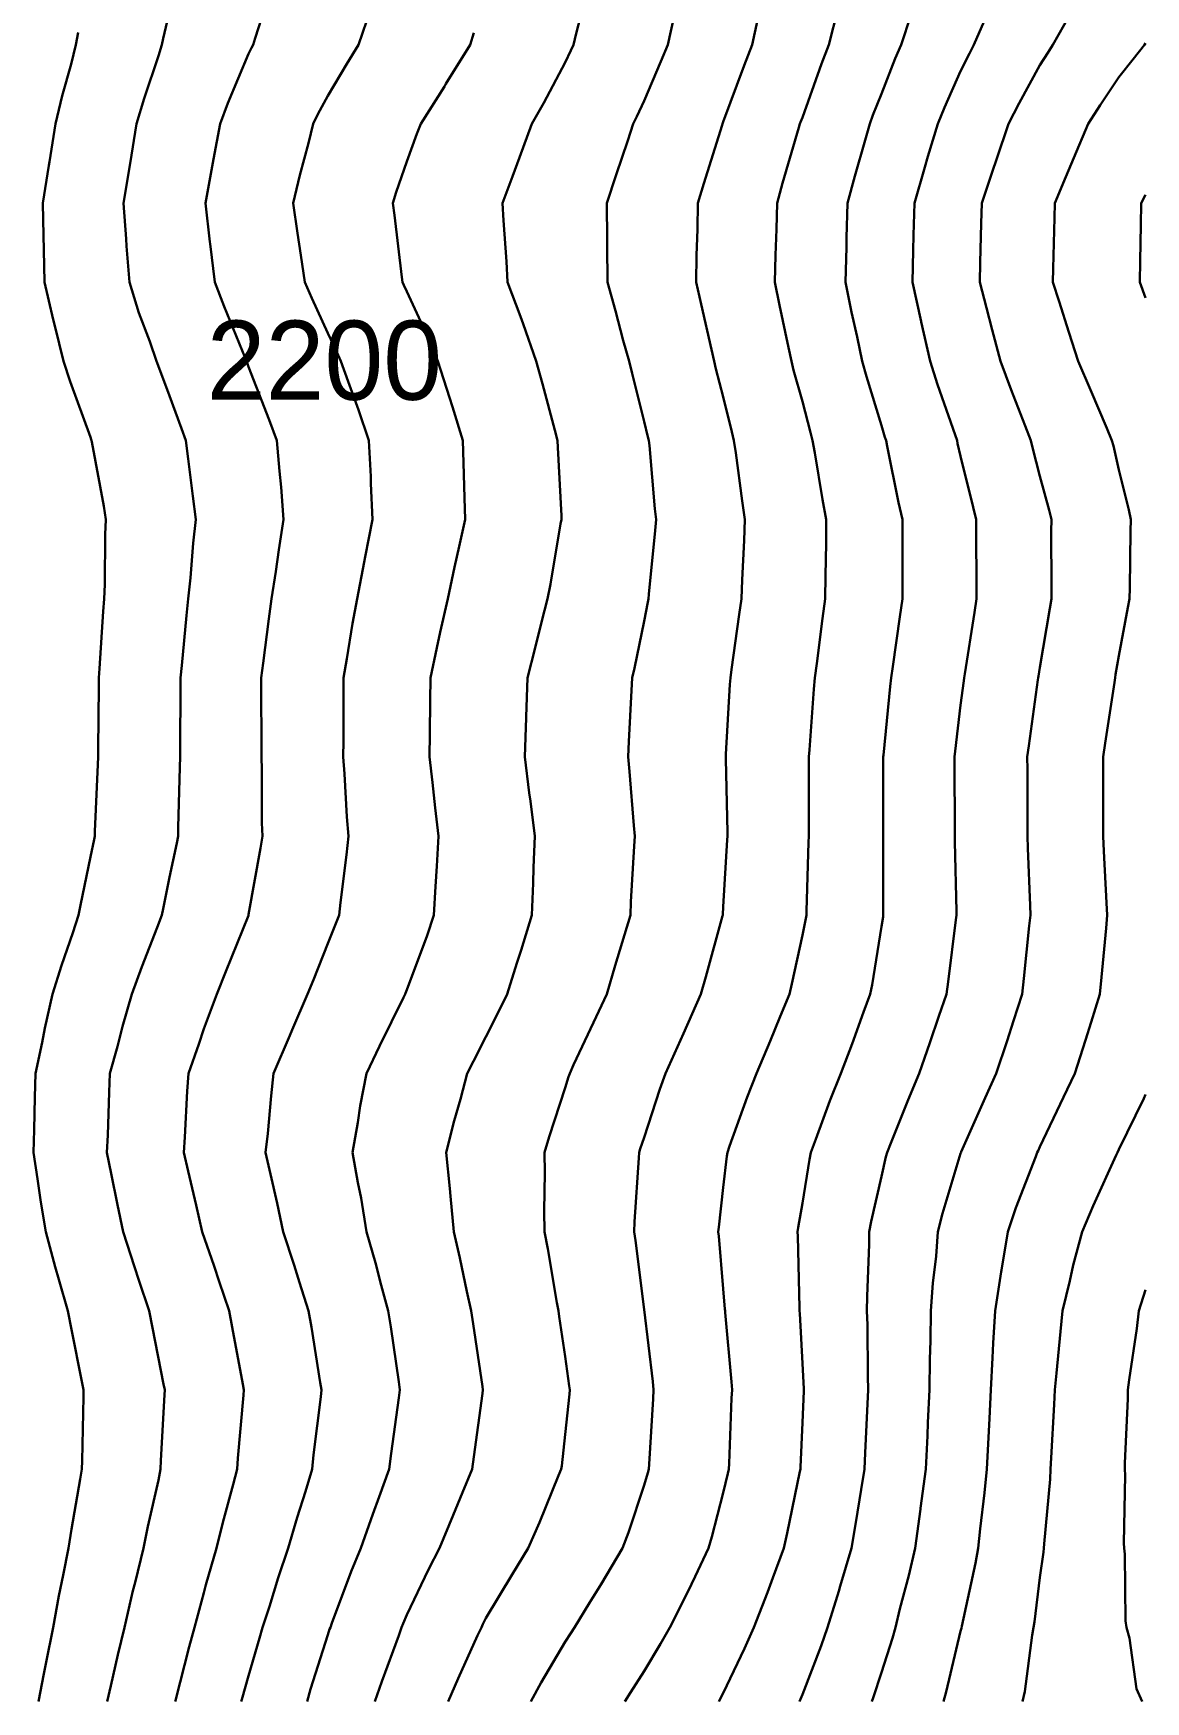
# Model space of a CAD drawing. Header units: inches. Extents: x 29277 to 43569, y 11651 to 22756.
# Drawn here: x 42163 to 43569, y 11656 to 13764 of the extents above; entities that cross this region are included whole.
import ezdxf

# ---------------------------------------------------------------- set-up
doc = ezdxf.new("R2010")
doc.units = ezdxf.units.IN
doc.header["$MEASUREMENT"] = 0
doc.layers.add('test_100m', color=124, linetype='Continuous', lineweight=30, true_color=0x00b06f)
doc.layers.add('test_20m', color=244, linetype='Continuous', lineweight=30, true_color=0xa80019)

msp = doc.modelspace()

# ---------------------------------------------------------------- linework, layer by layer
at = {"layer": 'test_100m'}
for points, elevation in [([(42589.7, 13795.4), (42574.1, 13749.9), (42559.3, 13725.9), (42535.2, 13685.2), (42522.9, 13662.2), (42516.9, 13649.9), (42510.7, 13625.4), (42499.9, 13585.3), (42491.4, 13549.9), (42497.1, 13511.8), (42501.2, 13483.9), (42506.3, 13449.9), (42515.2, 13429.8), (42535.2, 13385.4), (42546.6, 13361.3), (42551.7, 13349.9), (42560.9, 13324.3), (42574, 13288.7), (42587.2, 13249.9), (42589.5, 13204.2), (42589.8, 13195.4), (42591.9, 13149.9), (42582.5, 13102.6), (42581.3, 13096), (42572.4, 13049.9), (42566.7, 13018.4), (42559.4, 12974.1), (42555.2, 12949.9), (42555.1, 12930.1), (42555, 12869.7), (42554.9, 12849.9), (42556.6, 12828.6), (42559.5, 12774.2), (42561.5, 12749.9), (42559.1, 12726), (42551.2, 12665.9), (42549.5, 12649.9), (42545.6, 12639.6), (42535.2, 12614.3), (42517.2, 12568), (42509.8, 12549.9), (42490.2, 12504.9), (42487.1, 12498), (42466.8, 12449.9), (42463.5, 12421.6), (42459.3, 12374), (42456.6, 12349.9), (42462.7, 12322.5), (42471.3, 12286), (42479, 12249.9), (42492.9, 12207.6), (42499.7, 12185.5), (42511, 12149.9), (42514.5, 12129.2), (42525.6, 12059.5), (42527.3, 12049.9), (42526.3, 12041), (42517.3, 11967.9), (42515.5, 11949.9), (42506.9, 11921.6), (42496.4, 11888.8), (42485.2, 11849.9), (42472.6, 11812.6), (42461.4, 11776.1), (42452.9, 11749.9), (42448.8, 11736.4), (42435.2, 11688.8), (42426.5, 11658.6), (42425.8, 11656)], 2200), ([(43179.9, 13794.6), (43168.5, 13749.9), (43159.2, 13725.9), (43135.2, 13658.2), (43132.9, 13652.2), (43132.1, 13649.9), (43130.8, 13645.5), (43110.2, 13575), (43103.1, 13549.9), (43102.3, 13516.9), (43101.3, 13483.9), (43100.4, 13449.9), (43106.3, 13421), (43117.7, 13367.5), (43121.3, 13349.9), (43124.1, 13338.8), (43135.2, 13299), (43145.2, 13259.9), (43148.1, 13249.9), (43151, 13234.1), (43160.6, 13175.3), (43165.4, 13149.9), (43165.1, 13120.1), (43164.2, 13078.9), (43163.8, 13049.9), (43160.4, 13024.8), (43153.4, 12968.1), (43150.9, 12949.9), (43149.6, 12935.5), (43144, 12858.7), (43143.2, 12849.9), (43143.2, 12841.9), (43143.1, 12757.8), (43143.1, 12749.9), (43143, 12742.1), (43140.2, 12654.9), (43140.2, 12649.9), (43139.4, 12645.7), (43135.2, 12624.6), (43121.9, 12563.2), (43118.7, 12549.9), (43107, 12521.7), (43094.3, 12490.9), (43077, 12449.9), (43065.3, 12419.9), (43043.2, 12357.9), (43040.3, 12349.9), (43039.6, 12345.5), (43035.2, 12305.7), (43029.4, 12255.7), (43028.9, 12249.9), (43029.5, 12244.2), (43035.2, 12177.8), (43037.3, 12152), (43037.4, 12149.9), (43037.6, 12147.6), (43045.5, 12060.2), (43046.2, 12049.9), (43045.7, 12039.4), (43042.4, 11957.1), (43042.1, 11949.9), (43040.9, 11944.3), (43035.2, 11919.9), (43020.8, 11864.4), (43016.6, 11849.9), (42999.5, 11814.2), (42990.5, 11794.7), (42967.7, 11749.9), (42956, 11729.2), (42935.2, 11694.5), (42917.8, 11667.4), (42910.6, 11656)], 2300), ([(43569, 13560.5), (43563.4, 13549.9), (43563.1, 13522.1), (43562.1, 13476.8), (43561.7, 13449.9), (43569, 13430)], 2400), ([(43569, 12423.1), (43566.8, 12418.4), (43535.2, 12353.8), (43533.4, 12349.9), (43531.9, 12346.6), (43502.6, 12282.6), (43488.6, 12249.9), (43477.6, 12207.5), (43473.3, 12188), (43464, 12149.9), (43461.3, 12123.9), (43456.5, 12071.2), (43454.3, 12049.9), (43453.5, 12031.7), (43449.5, 11964.2), (43448.8, 11949.9), (43448.2, 11937), (43440.7, 11855.4), (43440.4, 11849.9), (43440.1, 11845), (43435.2, 11812.7), (43428.4, 11756.7), (43427.2, 11749.9), (43425.4, 11740.1), (43416.3, 11668.9), (43413.5, 11656)], 2400)]:
    msp.add_lwpolyline(points, dxfattribs=dict(at, elevation=elevation))
at = {"layer": 'test_20m'}
for points, elevation in [([(42463.6, 13821.6), (42443.5, 13758.2), (42440.9, 13749.9), (42438.9, 13746.2), (42435.2, 13738.5), (42409, 13676.1), (42399.2, 13649.9), (42390.8, 13605.5), (42389, 13596.2), (42380.5, 13549.9), (42386.3, 13501), (42386.6, 13498.5), (42392.5, 13449.9), (42404.3, 13419), (42430.8, 13354.3), (42432.6, 13349.9), (42433.3, 13348), (42435.2, 13342.9), (42461.3, 13276), (42470.9, 13249.9), (42474.2, 13211), (42476.2, 13190.9), (42479.5, 13149.9), (42473.4, 13111.8), (42469.6, 13084.3), (42464.3, 13049.9), (42460.6, 13024.5), (42453.7, 12968.4), (42451.1, 12949.9), (42451.1, 12934.1), (42451.3, 12866), (42451.3, 12849.9), (42451.8, 12833.4), (42452.1, 12766.8), (42452.6, 12749.9), (42450.4, 12734.8), (42435.2, 12650.9), (42435.1, 12649.9), (42435, 12649.6), (42406.6, 12578.6), (42394.9, 12549.9), (42378.7, 12506.4), (42372.2, 12486.9), (42359.1, 12449.9), (42357.6, 12427.6), (42354.7, 12369.4), (42353.4, 12349.9), (42358.9, 12326.3), (42368.9, 12283.6), (42376.6, 12249.9), (42391.6, 12206.3), (42398.1, 12187.1), (42410.7, 12149.9), (42414.6, 12129.3), (42427.7, 12057.4), (42429.1, 12049.9), (42428.7, 12043.3), (42421.6, 11963.5), (42420.7, 11949.9), (42415.7, 11930.4), (42402.6, 11882.5), (42394.8, 11849.9), (42381.3, 11803.8), (42378.7, 11793.3), (42366.7, 11749.9), (42359.9, 11725.3), (42342.7, 11657.4), (42342.3, 11656)], 2180), ([(42863.8, 13821.4), (42849.4, 13764.1), (42845.9, 13749.9), (42842.5, 13742.7), (42835.2, 13727.7), (42808.5, 13676.7), (42793.3, 13649.9), (42777.7, 13607.5), (42768.7, 13583.4), (42756.3, 13549.9), (42757.5, 13527.7), (42761.3, 13475.9), (42762.6, 13449.9), (42778.7, 13406.5), (42782.4, 13397.1), (42798.8, 13349.9), (42806.8, 13321.5), (42822.2, 13263), (42825.8, 13249.9), (42826.1, 13240.8), (42830.5, 13154.7), (42830.7, 13149.9), (42829.6, 13144.3), (42816.7, 13068.4), (42812.9, 13049.9), (42805.4, 13020.1), (42797.3, 12987.9), (42787.6, 12949.9), (42785.9, 12900.6), (42785.9, 12899.3), (42784.2, 12849.9), (42790, 12804.7), (42791.3, 12793.9), (42796.8, 12749.9), (42795.3, 12710), (42794.7, 12690.5), (42793.2, 12649.9), (42779.7, 12605.5), (42774.4, 12589.1), (42762.2, 12549.9), (42753.3, 12531.9), (42735.2, 12496.2), (42719.6, 12465.6), (42711.5, 12449.9), (42702.9, 12417.6), (42695.1, 12390.1), (42685, 12349.9), (42689.7, 12304.4), (42690.2, 12295), (42694.4, 12249.9), (42702.3, 12217), (42711, 12174.2), (42716.5, 12149.9), (42719, 12133.6), (42730.8, 12054.4), (42731.4, 12049.9), (42730.8, 12045.5), (42720, 11965.2), (42717.8, 11949.9), (42705.4, 11920.1), (42693.6, 11891.6), (42676.3, 11849.9), (42662.4, 11822.8), (42635.2, 11765.9), (42630.5, 11754.7), (42628.6, 11749.9), (42625, 11739.7), (42603.7, 11681.5), (42594.9, 11656)], 2240), ([(42335.2, 13791.8), (42327.3, 13757.9), (42325.6, 13749.9), (42321.1, 13735.8), (42303.2, 13682), (42293.7, 13649.9), (42285.3, 13600), (42285.3, 13599.9), (42276.9, 13549.9), (42280.4, 13504.8), (42280.8, 13495.5), (42284.5, 13449.9), (42296.6, 13411.3), (42310.2, 13375), (42318.8, 13349.9), (42323.2, 13337.9), (42335.2, 13306.3), (42350.2, 13264.9), (42355.9, 13249.9), (42358.6, 13226.5), (42364.9, 13179.6), (42368.3, 13149.9), (42365, 13120.1), (42361.6, 13076.3), (42358.8, 13049.9), (42356.5, 13028.6), (42350.8, 12965.5), (42349.2, 12949.9), (42349.1, 12936), (42348.6, 12863.3), (42348.6, 12849.9), (42348.4, 12836.8), (42346.1, 12760.8), (42346, 12749.9), (42344.3, 12740.9), (42335.2, 12697.8), (42327.1, 12658.1), (42325.4, 12649.9), (42319.5, 12634.2), (42300.4, 12584.7), (42287.7, 12549.9), (42275.8, 12509.3), (42269.3, 12483.9), (42259.8, 12449.9), (42258.9, 12426.3), (42257.1, 12371.8), (42256.2, 12349.9), (42261.6, 12323.5), (42269.3, 12284), (42276.5, 12249.9), (42290.8, 12205.5), (42296.6, 12188.5), (42309.5, 12149.9), (42313.8, 12128.5), (42327.8, 12057.3), (42329.3, 12049.9), (42329, 12043.7), (42324.4, 11960.7), (42324, 11949.9), (42321.1, 11935.7), (42307.8, 11877.4), (42302.4, 11849.9), (42291.7, 11806.4), (42289, 11796.2), (42278.3, 11749.9), (42269.8, 11715.3), (42261.2, 11675.9), (42256.6, 11656)], 2160), ([(42589.7, 13795.4), (42574.1, 13749.9), (42559.3, 13725.9), (42535.2, 13685.2), (42522.9, 13662.2), (42516.9, 13649.9), (42510.7, 13625.4), (42499.9, 13585.3), (42491.4, 13549.9), (42497.1, 13511.8), (42501.2, 13483.9), (42506.3, 13449.9), (42515.2, 13429.8), (42535.2, 13385.4), (42546.6, 13361.3), (42551.7, 13349.9), (42560.9, 13324.3), (42574, 13288.7), (42587.2, 13249.9), (42589.5, 13204.2), (42589.8, 13195.4), (42591.9, 13149.9), (42582.5, 13102.6), (42581.3, 13096), (42572.4, 13049.9), (42566.7, 13018.4), (42559.4, 12974.1), (42555.2, 12949.9), (42555.1, 12930.1), (42555, 12869.7), (42554.9, 12849.9), (42556.6, 12828.6), (42559.5, 12774.2), (42561.5, 12749.9), (42559.1, 12726), (42551.2, 12665.9), (42549.5, 12649.9), (42545.6, 12639.6), (42535.2, 12614.3), (42517.2, 12568), (42509.8, 12549.9), (42490.2, 12504.9), (42487.1, 12498), (42466.8, 12449.9), (42463.5, 12421.6), (42459.3, 12374), (42456.6, 12349.9), (42462.7, 12322.5), (42471.3, 12286), (42479, 12249.9), (42492.9, 12207.6), (42499.7, 12185.5), (42511, 12149.9), (42514.5, 12129.2), (42525.6, 12059.5), (42527.3, 12049.9), (42526.3, 12041), (42517.3, 11967.9), (42515.5, 11949.9), (42506.9, 11921.6), (42496.4, 11888.8), (42485.2, 11849.9), (42472.6, 11812.6), (42461.4, 11776.1), (42452.9, 11749.9), (42448.8, 11736.4), (42435.2, 11688.8), (42426.5, 11658.6), (42425.8, 11656)], 2200), ([(43081.9, 13796.6), (43071.5, 13749.9), (43061.5, 13723.7), (43035.2, 13652.4), (43034.2, 13649.9), (43033.7, 13648.4), (43010.5, 13574.7), (43002.9, 13549.9), (43002.4, 13517.1), (43001.5, 13483.6), (43001, 13449.9), (43007.4, 13422.1), (43020.2, 13365), (43023.6, 13349.9), (43025.9, 13340.6), (43035.2, 13305), (43045.9, 13260.6), (43048.7, 13249.9), (43051.1, 13234.1), (43058.9, 13173.6), (43062.6, 13149.9), (43061.6, 13123.6), (43058.9, 13073.6), (43058, 13049.9), (43055.2, 13029.9), (43045.6, 12960.3), (43044.1, 12949.9), (43043.5, 12941.6), (43038.5, 12853.2), (43038.2, 12849.9), (43038.3, 12846.9), (43040.3, 12755), (43040.3, 12749.9), (43040.1, 12745.1), (43035.2, 12660.3), (43034.6, 12650.6), (43034.6, 12649.9), (43034.3, 12649), (43013.1, 12572), (43006.9, 12549.9), (42984.7, 12500.4), (42962.1, 12449.9), (42955.1, 12430.1), (42935.2, 12369.1), (42930.3, 12354.8), (42928.8, 12349.9), (42928.5, 12343.2), (42922.9, 12262.3), (42922.4, 12249.9), (42924, 12238.7), (42935.2, 12151.6), (42946, 12060.7), (42947.1, 12049.9), (42946.5, 12038.6), (42941.5, 11956.2), (42941.2, 11949.9), (42939.9, 11945.3), (42935.2, 11929.7), (42915.3, 11869.9), (42907.7, 11849.9), (42880.8, 11804.4), (42866, 11780.7), (42847, 11749.9), (42842.4, 11742.7), (42835.2, 11731.4), (42805.1, 11680), (42792.1, 11656)], 2280), ([(43179.9, 13794.6), (43168.5, 13749.9), (43159.2, 13725.9), (43135.2, 13658.2), (43132.9, 13652.2), (43132.1, 13649.9), (43130.8, 13645.5), (43110.2, 13575), (43103.1, 13549.9), (43102.3, 13516.9), (43101.3, 13483.9), (43100.4, 13449.9), (43106.3, 13421), (43117.7, 13367.5), (43121.3, 13349.9), (43124.1, 13338.8), (43135.2, 13299), (43145.2, 13259.9), (43148.1, 13249.9), (43151, 13234.1), (43160.6, 13175.3), (43165.4, 13149.9), (43165.1, 13120.1), (43164.2, 13078.9), (43163.8, 13049.9), (43160.4, 13024.8), (43153.4, 12968.1), (43150.9, 12949.9), (43149.6, 12935.5), (43144, 12858.7), (43143.2, 12849.9), (43143.2, 12841.9), (43143.1, 12757.8), (43143.1, 12749.9), (43143, 12742.1), (43140.2, 12654.9), (43140.2, 12649.9), (43139.4, 12645.7), (43135.2, 12624.6), (43121.9, 12563.2), (43118.7, 12549.9), (43107, 12521.7), (43094.3, 12490.9), (43077, 12449.9), (43065.3, 12419.9), (43043.2, 12357.9), (43040.3, 12349.9), (43039.6, 12345.5), (43035.2, 12305.7), (43029.4, 12255.7), (43028.9, 12249.9), (43029.5, 12244.2), (43035.2, 12177.8), (43037.3, 12152), (43037.4, 12149.9), (43037.6, 12147.6), (43045.5, 12060.2), (43046.2, 12049.9), (43045.7, 12039.4), (43042.4, 11957.1), (43042.1, 11949.9), (43040.9, 11944.3), (43035.2, 11919.9), (43020.8, 11864.4), (43016.6, 11849.9), (42999.5, 11814.2), (42990.5, 11794.7), (42967.7, 11749.9), (42956, 11729.2), (42935.2, 11694.5), (42917.8, 11667.4), (42910.6, 11656)], 2300), ([(42973.3, 13788), (42964.9, 13749.9), (42956.2, 13729), (42935.2, 13679.2), (42925.9, 13659.3), (42921.4, 13649.9), (42914.4, 13629.1), (42899.7, 13585.4), (42887.9, 13549.9), (42888.4, 13503.1), (42888.3, 13496.8), (42888.8, 13449.9), (42899.1, 13413.8), (42908.8, 13376.4), (42916, 13349.9), (42919.8, 13334.5), (42935.2, 13273.7), (42939.8, 13254.5), (42940.9, 13249.9), (42941.7, 13243.5), (42948.7, 13163.4), (42950.3, 13149.9), (42949.2, 13136), (42941.1, 13055.8), (42940.6, 13049.9), (42939.8, 13045.3), (42935.2, 13021.6), (42923, 12962.2), (42920.1, 12949.9), (42919.3, 12934), (42915.8, 12869.3), (42914.8, 12849.9), (42916.7, 12831.4), (42922, 12763.2), (42923.2, 12749.9), (42922.6, 12737.3), (42918.5, 12666.6), (42917.8, 12649.9), (42910.3, 12625), (42898.7, 12586.5), (42887.8, 12549.9), (42871, 12514.1), (42846, 12460.7), (42841, 12449.9), (42839.5, 12445.6), (42835.2, 12431.7), (42815.2, 12370), (42809.2, 12349.9), (42809.7, 12324.3), (42808.8, 12276.4), (42809.3, 12249.9), (42813.5, 12228.2), (42824.9, 12160.3), (42826.8, 12149.9), (42827.9, 12142.6), (42835.2, 12092), (42840.4, 12055.1), (42841.1, 12049.9), (42840.6, 12044.5), (42835.2, 11993.5), (42831, 11954.2), (42830.4, 11949.9), (42826.9, 11941.6), (42802.9, 11882.3), (42788.6, 11849.9), (42768.4, 11816.7), (42735.2, 11761.3), (42731.3, 11753.9), (42729.4, 11749.9), (42724.7, 11739.4), (42699.9, 11685.2), (42687.5, 11656)], 2260), ([(43272.4, 13787.1), (43260.2, 13749.9), (43252.6, 13732.5), (43235.2, 13688), (43224.3, 13660.8), (43220.3, 13649.9), (43214.6, 13629.3), (43201.5, 13583.7), (43192.3, 13549.9), (43191.1, 13505.8), (43190.8, 13494.3), (43189.7, 13449.9), (43197.4, 13412.1), (43204.2, 13380.9), (43210.7, 13349.9), (43216, 13330.7), (43235.2, 13268.6), (43239.5, 13254.2), (43240.9, 13249.9), (43242.5, 13242.6), (43256.8, 13171.5), (43261.7, 13149.9), (43261.7, 13123.5), (43261.6, 13076.3), (43261.6, 13049.9), (43258.2, 13027), (43249.4, 12964.1), (43247.4, 12949.9), (43246.1, 12939), (43237.5, 12852.2), (43237.3, 12849.9), (43237.3, 12847.9), (43237.3, 12752), (43237.3, 12749.9), (43237.3, 12747.8), (43237.4, 12652.1), (43237.4, 12649.9), (43237.1, 12648), (43235.2, 12635.7), (43223.2, 12562), (43221, 12549.9), (43212.6, 12527.3), (43197.9, 12487.3), (43183.9, 12449.9), (43170, 12415.2), (43152.3, 12367), (43145.8, 12349.9), (43144, 12341.2), (43135.2, 12286), (43129.8, 12255.3), (43129.1, 12249.9), (43129.4, 12244.1), (43131.3, 12153.8), (43131.5, 12149.9), (43131.8, 12146.5), (43135.2, 12083.2), (43136.8, 12051.5), (43136.8, 12049.9), (43136.8, 12048.4), (43135.2, 12008.9), (43132.8, 11952.4), (43132.7, 11949.9), (43132, 11946.7), (43116, 11869.1), (43111.8, 11849.9), (43097.8, 11812.5), (43091.1, 11794), (43073.9, 11749.9), (43062.1, 11723.1), (43035.2, 11666.5), (43029.5, 11656)], 2320), ([(43365.1, 13779.8), (43352, 13749.9), (43346.2, 13739), (43335.2, 13716.4), (43314.6, 13670.5), (43306.2, 13649.9), (43293.9, 13608.6), (43289.9, 13595.3), (43276.8, 13549.9), (43275.7, 13509.4), (43275.2, 13489.9), (43274.2, 13449.9), (43285.4, 13400), (43285.4, 13399.7), (43296.8, 13349.9), (43306, 13320.7), (43328.3, 13256.8), (43330.6, 13249.9), (43331.4, 13246.1), (43335.2, 13230.2), (43351, 13165.7), (43355, 13149.9), (43355, 13130.1), (43355.2, 13069.9), (43355.3, 13049.9), (43352.5, 13032.6), (43340.4, 12955.1), (43339.6, 12949.9), (43339.1, 12946.1), (43335.2, 12915.4), (43328.1, 12857), (43327.3, 12849.9), (43327.3, 12842), (43327.7, 12757.5), (43327.7, 12749.9), (43327.8, 12742.5), (43330, 12655.2), (43330, 12649.9), (43329.2, 12643.9), (43319.3, 12565.8), (43317.1, 12549.9), (43307.7, 12522.4), (43296.4, 12488.8), (43282.9, 12449.9), (43268.8, 12416.4), (43247, 12361.7), (43242.2, 12349.9), (43240.7, 12344.5), (43235.2, 12319.7), (43222.2, 12263), (43219.7, 12249.9), (43219.6, 12234.3), (43217, 12168.2), (43216.8, 12149.9), (43217.3, 12132), (43217.8, 12067.3), (43218.3, 12049.9), (43217.6, 12032.3), (43214.7, 11970.5), (43213.8, 11949.9), (43209.5, 11924.2), (43202.8, 11882.3), (43197.2, 11849.9), (43183.1, 11802.1), (43181.1, 11795.8), (43167, 11749.9), (43158.8, 11726.4), (43135.2, 11665.1), (43131.3, 11656)], 2340), ([(43473.1, 13787.8), (43451.8, 13749.9), (43445.2, 13739.9), (43435.2, 13724.1), (43409, 13676.2), (43395.8, 13649.9), (43380.3, 13604.8), (43375.5, 13590.2), (43361.9, 13549.9), (43361.3, 13523.9), (43360, 13474.6), (43359.3, 13449.9), (43367.9, 13417.3), (43375, 13389.7), (43385.5, 13349.9), (43399.1, 13313.8), (43416.9, 13268.3), (43423.9, 13249.9), (43426.2, 13240.8), (43435.2, 13204.7), (43447, 13161.7), (43449.9, 13149.9), (43449.8, 13135.3), (43450, 13064.7), (43449.9, 13049.9), (43447.8, 13037.4), (43435.2, 12963.1), (43433.4, 12951.8), (43433.1, 12949.9), (43432.8, 12947.5), (43421.3, 12863.9), (43419.4, 12849.9), (43419.5, 12834.2), (43419.5, 12765.6), (43419.6, 12749.9), (43420.1, 12734.8), (43423, 12662.1), (43423.4, 12649.9), (43421.9, 12636.6), (43415.1, 12570), (43412.8, 12549.9), (43401.9, 12516.6), (43393.8, 12491.3), (43380, 12449.9), (43366.1, 12419.1), (43336, 12350.7), (43335.7, 12349.9), (43335.6, 12349.6), (43335.2, 12348.6), (43312.3, 12272.9), (43306.5, 12249.9), (43304.1, 12218.8), (43300.2, 12185), (43297.6, 12149.9), (43297.1, 12111.8), (43296.3, 12088.8), (43295.8, 12049.9), (43293.9, 12008.6), (43293.1, 11992.1), (43291.1, 11949.9), (43284.6, 11900.6), (43284.4, 11899.1), (43277.7, 11849.9), (43269.8, 11815.4), (43258.5, 11773.2), (43252.8, 11749.9), (43249.1, 11736.1), (43235.2, 11693), (43224.6, 11660.6), (43222.9, 11656)], 2360), ([(42219.7, 13765.5), (42217, 13749.9), (42210.8, 13725.5), (42199.7, 13685.4), (42191.3, 13649.9), (42183.4, 13601.8), (42182.7, 13597.4), (42175, 13549.9), (42176.1, 13509), (42176.2, 13490.9), (42177.4, 13449.9), (42188.1, 13402.8), (42190.3, 13394.9), (42201.3, 13349.9), (42209.8, 13324.5), (42235.2, 13254), (42236.3, 13251), (42236.7, 13249.9), (42237, 13248.1), (42252.2, 13166.8), (42254.8, 13149.9), (42254, 13131.2), (42253.3, 13068), (42252.5, 13049.9), (42251.3, 13033.9), (42246.9, 12961.6), (42246, 12949.9), (42245.9, 12939.2), (42245.1, 12859.8), (42245, 12849.9), (42244.7, 12840.5), (42240.9, 12755.6), (42240.7, 12749.9), (42239.8, 12745.4), (42235.2, 12723.6), (42222.7, 12662.4), (42220.3, 12649.9), (42213.1, 12627.8), (42198.8, 12586.4), (42187.4, 12549.9), (42177.8, 12507.3), (42174.3, 12489), (42165.9, 12449.9), (42165.1, 12420.1), (42164, 12378.7), (42163.1, 12349.9), (42168.4, 12316.8), (42172.5, 12287.2), (42178.7, 12249.9), (42190.7, 12205.4), (42195.5, 12189.7), (42206.8, 12149.9), (42211.4, 12126.1), (42224.6, 12060.5), (42226.7, 12049.9), (42226.6, 12041.3), (42224.7, 11960.5), (42224.5, 11949.9), (42222.5, 11937.2), (42211.2, 11873.9), (42207.6, 11849.9), (42201, 11815.7), (42195.5, 11789.7), (42188.1, 11749.9), (42179.2, 11706), (42176.5, 11691.2), (42169.6, 11656)], 2140), ([(42720, 13765.2), (42715.1, 13749.9), (42684.6, 13700.5), (42682.6, 13697.3), (42652.9, 13649.9), (42648, 13637.2), (42635.2, 13602.4), (42621.7, 13563.5), (42617.4, 13549.9), (42619.7, 13534.4), (42629, 13456.1), (42629.9, 13449.9), (42631.6, 13446.3), (42635.2, 13438), (42663, 13377.7), (42674.4, 13349.9), (42689.3, 13304), (42692.7, 13292.5), (42705.8, 13249.9), (42706.7, 13221.4), (42707.9, 13177.2), (42708.8, 13149.9), (42701.3, 13116), (42695.6, 13089.6), (42686.8, 13049.9), (42677.4, 13007.8), (42673.3, 12988), (42665, 12949.9), (42664.6, 12920.6), (42664.2, 12878.9), (42663.8, 12849.9), (42667.6, 12817.6), (42671, 12785.7), (42675.3, 12749.9), (42673.3, 12711.9), (42671.3, 12686), (42669.3, 12649.9), (42660.7, 12624.4), (42635.2, 12555.7), (42633.7, 12551.4), (42633.1, 12549.9), (42631.1, 12545.8), (42600.7, 12484.4), (42584.1, 12449.9), (42576.4, 12408.8), (42573.3, 12388), (42566.6, 12349.9), (42573.3, 12311.9), (42577.4, 12292.1), (42584.3, 12249.9), (42595.7, 12210.4), (42602.8, 12182.4), (42611.6, 12149.9), (42614.8, 12129.5), (42624.9, 12060.2), (42626.5, 12049.9), (42625.2, 12039.9), (42615.5, 11969.6), (42613, 11949.9), (42600.3, 11915), (42592.1, 11893.1), (42577, 11849.9), (42564.9, 11820.3), (42540.5, 11755.2), (42538.5, 11749.9), (42537.6, 11747.6), (42535.2, 11740.4), (42513.6, 11671.6), (42509, 11656)], 2220), ([(43569, 13752.1), (43567.6, 13749.9), (43553.3, 13731.8), (43535.2, 13708.8), (43511.6, 13673.6), (43496.5, 13649.9), (43478.1, 13607.1), (43468.2, 13582.9), (43454.4, 13549.9), (43454, 13531.1), (43452.3, 13467), (43451.9, 13449.9), (43459.7, 13425.5), (43471.9, 13386.6), (43483.6, 13349.9), (43499.3, 13314), (43519.8, 13265.4), (43526.4, 13249.9), (43528.2, 13242.9), (43535.2, 13212.7), (43547.7, 13162.4), (43550.3, 13149.9), (43549.9, 13135.3), (43548.9, 13063.6), (43548.5, 13049.9), (43546.4, 13038.8), (43535.2, 12977.8), (43531, 12954.1), (43530.3, 12949.9), (43529.5, 12944.1), (43517.8, 12867.4), (43515.2, 12849.9), (43515.2, 12829.9), (43515.3, 12769.9), (43515.3, 12749.9), (43516.2, 12730.9), (43519.7, 12665.5), (43520.5, 12649.9), (43518.9, 12633.6), (43513.4, 12571.7), (43511.3, 12549.9), (43500.1, 12514.8), (43493.1, 12492.1), (43479.4, 12449.9), (43465.2, 12420), (43435.2, 12357.1), (43433, 12352.2), (43432, 12349.9), (43430.1, 12344.8), (43405, 12280.2), (43394.8, 12249.9), (43386.7, 12201.4), (43386.2, 12199), (43378.7, 12149.9), (43376.3, 12108.9), (43375.6, 12090.3), (43373.3, 12049.9), (43371.5, 12013.7), (43368.2, 11949.9), (43365.3, 11919.9), (43359.7, 11874.4), (43357.2, 11849.9), (43354.1, 11831), (43336.7, 11751.4), (43336.3, 11748.9), (43335.2, 11744.9), (43317, 11668.2), (43313.4, 11656)], 2380), ([(43569, 13560.5), (43563.4, 13549.9), (43563.1, 13522.1), (43562.1, 13476.8), (43561.7, 13449.9), (43569, 13430)], 2400), ([(43569, 12423.1), (43566.8, 12418.4), (43535.2, 12353.8), (43533.4, 12349.9), (43531.9, 12346.6), (43502.6, 12282.6), (43488.6, 12249.9), (43477.6, 12207.5), (43473.3, 12188), (43464, 12149.9), (43461.3, 12123.9), (43456.5, 12071.2), (43454.3, 12049.9), (43453.5, 12031.7), (43449.5, 11964.2), (43448.8, 11949.9), (43448.2, 11937), (43440.7, 11855.4), (43440.4, 11849.9), (43440.1, 11845), (43435.2, 11812.7), (43428.4, 11756.7), (43427.2, 11749.9), (43425.4, 11740.1), (43416.3, 11668.9), (43413.5, 11656)], 2400), ([(43569, 12176.5), (43560.5, 12149.9), (43557.7, 12127.5), (43548.2, 12062.9), (43546.5, 12049.9), (43546.5, 12038.7), (43542.6, 11957.3), (43542.5, 11949.9), (43543, 11942.2), (43541.4, 11856.1), (43541.8, 11849.9), (43542.8, 11842.3), (43543.4, 11758.1), (43544.8, 11749.9), (43548.8, 11736.4), (43557.3, 11672), (43564.8, 11656)], 2420)]:
    msp.add_lwpolyline(points, dxfattribs=dict(at, elevation=elevation))

# ---------------------------------------------------------------- texts
msp.add_text('2200', height=100).set_placement((42382.3, 13301.3, 2200))

doc.saveas('drawing.dxf')
